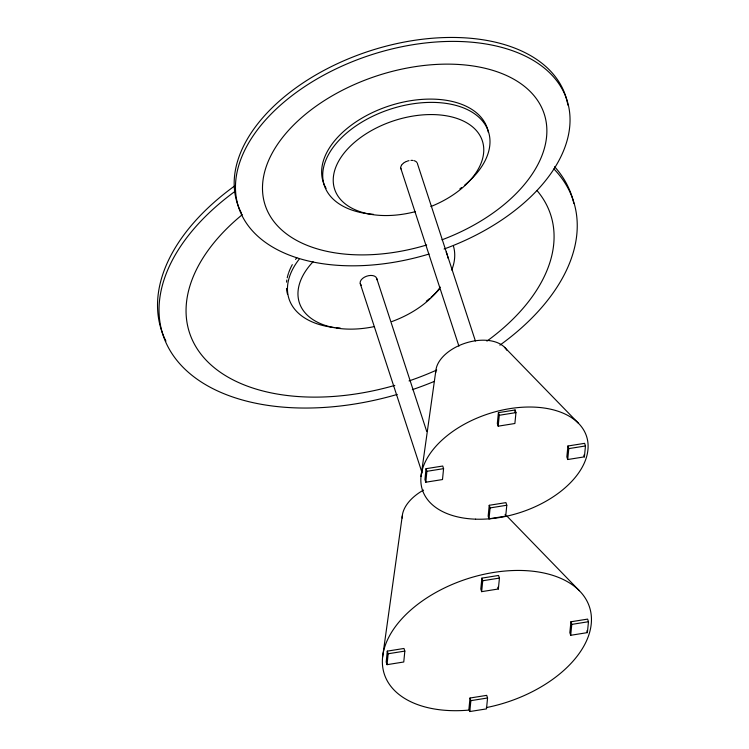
<?xml version="1.0" encoding="UTF-8"?>
<svg xmlns="http://www.w3.org/2000/svg" width="749" height="749" viewBox="0 0 749 749"><rect width="100%" height="100%" fill="white"/><g stroke="black" fill="none" stroke-linecap="round" stroke-linejoin="round"><path stroke-width="1.12" d="M387.28 651.134L386.203 662.041L387.064 664.663L403.758 661.994L404.834 651.096L403.983 648.465L387.28 651.134L388.141 653.765L387.064 664.663M426.031 468.696L424.945 479.594L425.807 482.216L442.5 479.547L443.577 468.649L442.725 466.028L426.031 468.696L426.883 471.318L425.807 482.216M470.016 698.021L468.94 708.929L469.792 711.55L486.485 708.882L487.562 697.984L486.71 695.353L470.016 698.021L470.868 700.652L469.792 711.55M481.879 578.125L480.802 589.023L481.654 591.654L498.357 588.986L499.433 578.078L498.572 575.457L481.879 578.125L482.74 580.756L481.654 591.654M489.237 505.294L488.161 516.192L489.013 518.823L505.715 516.145L506.792 505.247L505.931 502.626L489.237 505.294L490.099 507.916L489.013 518.823M498.403 412.643L497.327 423.541L498.188 426.172L514.881 423.503L515.958 412.605L515.097 409.975L498.403 412.643L499.265 415.274L498.188 426.172M514.881 412.156L515.097 409.975M567.929 446.001L566.843 456.899L567.705 459.53L584.398 456.862L585.475 445.955L584.623 443.333L567.929 446.001L568.781 448.623L567.705 459.53M570.916 621.773L569.839 632.671L570.701 635.292L587.394 632.624L588.471 621.726L587.609 619.105L570.916 621.773L571.777 624.394L570.701 635.292M382.57 657.257L402.269 515.967M420.994 476.476L435.881 370.493M499.265 415.274L515.958 412.605M426.883 471.318L443.577 468.649M568.781 448.623L585.475 445.955M490.099 507.916L506.792 505.247M482.74 580.756L499.433 578.078M388.141 653.765L404.834 651.096M571.777 624.394L588.471 621.726M470.868 700.652L487.562 697.984M504.564 347.283L578.453 423.269M507.017 516.183L579.389 590.746M583.827 455.111L584.398 456.862M586.813 630.873L587.394 632.624M417.362 163.422L475.409 341.01M400.874 168.562L458.922 346.15M505.135 514.394L505.715 516.145M497.776 587.235L498.357 588.986M376.728 278.478L426.687 431.33M360.25 283.618L422.155 473.022M553.867 168.909A215.881 129.614 -18.1 0 1 499.883 345.167M434.504 381.316A215.881 129.614 -18.1 0 1 412.334 389.667M397.251 394.423A215.881 129.614 -18.1 0 1 176.886 360.372A215.881 129.614 -18.1 0 1 234.577 191.697M537.108 190.667A189.974 114.063 -18.1 0 1 486.934 341.113M436.695 370.034A189.974 114.063 -18.1 0 1 409.038 380.923M394.807 385.389A189.974 114.063 -18.1 0 1 204.43 358.322A189.974 114.063 -18.1 0 1 242.404 214.57M554.578 166.69A215.881 129.614 -18.1 0 1 573.809 203.316M165.932 341.132A215.881 129.614 -18.1 0 1 234.886 185.78M241.581 213.353A172.701 103.69 -18.1 0 1 368.021 51.512A172.701 103.69 -18.1 0 1 567.845 105.094M429.065 254.023A172.701 103.69 -18.1 0 1 244.764 150.203A172.701 103.69 -18.1 0 1 525.976 56.409A172.701 103.69 -18.1 0 1 444.073 249.024M426.687 244.979A146.795 88.139 -18.1 0 1 270.23 156.953A146.795 88.139 -18.1 0 1 508.496 76.445A146.795 88.139 -18.1 0 1 441.966 239.82M447.659 256.392A77.718 46.663 -18.1 0 1 448.042 258.19M440.253 287.092A77.718 46.663 -18.1 0 1 391.839 321.574M374.294 326.592A77.718 46.663 -18.1 0 1 306.107 313.943A77.718 46.663 -18.1 0 1 313.11 261.747M446.179 252.048A77.718 46.663 -18.1 0 1 447.415 255.503M453.51 246.365A86.35 51.85 -18.1 0 1 451.731 270.052M439.448 289.17A86.35 51.85 -18.1 0 1 431.059 297.316M429.514 298.617A86.35 51.85 -18.1 0 1 426.303 301.173M340.168 328.025A86.35 51.85 -18.1 0 1 336.142 327.734M334.166 327.528A86.35 51.85 -18.1 0 1 299.169 259.22M287.597 294.488A86.35 51.85 -18.1 0 1 286.493 288.449M286.549 282.139A86.35 51.85 -18.1 0 1 286.83 279.986M287.232 277.823A86.35 51.85 -18.1 0 1 288.421 273.451M288.721 272.57A86.35 51.85 -18.1 0 1 292.307 264.64M295.555 259.397A86.35 51.85 -18.1 0 1 296.791 257.665M415.452 211.621A77.718 46.663 -18.1 0 1 338.08 162.205A77.718 46.663 -18.1 0 1 463.285 120.992A77.718 46.663 -18.1 0 1 430.89 206.537M373.405 214.317A86.35 51.85 -18.1 0 1 334.428 145.643A86.35 51.85 -18.1 0 1 458.07 106.012A86.35 51.85 -18.1 0 1 464.773 185.04M461.562 187.587A86.35 51.85 -18.1 0 1 459.895 188.832M326.096 188.392A86.35 51.85 -18.1 0 1 387.008 106.648A86.35 51.85 -18.1 0 1 488.395 132.489M401.015 168.946A8.632 5.187 -18.1 0 1 400.79 168.16M400.752 167.748A8.632 5.187 -18.1 0 1 401.614 165.136M401.932 164.705A8.632 5.187 -18.1 0 1 403.599 163.085M404.114 162.711A8.632 5.187 -18.1 0 1 405.218 162.037M405.808 161.737A8.632 5.187 -18.1 0 1 406.426 161.466M407.053 161.222A8.632 5.187 -18.1 0 1 409.001 160.661M410.958 160.398A8.632 5.187 -18.1 0 1 412.811 160.445M413.944 160.642A8.632 5.187 -18.1 0 1 417.034 162.673M361.421 285.332A8.632 5.187 -18.1 0 1 366.42 276.278A8.632 5.187 -18.1 0 1 376.841 279.714M469.679 710.024A107.94 64.807 -18.1 0 1 402.784 617.775A107.94 64.807 -18.1 0 1 580.372 591.776A107.94 64.807 -18.1 0 1 486.326 707.59M402.185 518.093A43.18 25.925 -18.1 0 1 423.531 490.08M435.806 372.337A37.665 22.61 -18.1 0 1 466.075 342.911A37.665 22.61 -18.1 0 1 506.83 350.195M475.587 519.169A86.35 51.85 -18.1 0 0 586.888 437.425A86.35 51.85 -18.1 0 0 450.926 432.782A86.35 51.85 -18.1 0 0 475.587 519.169"/></g></svg>
